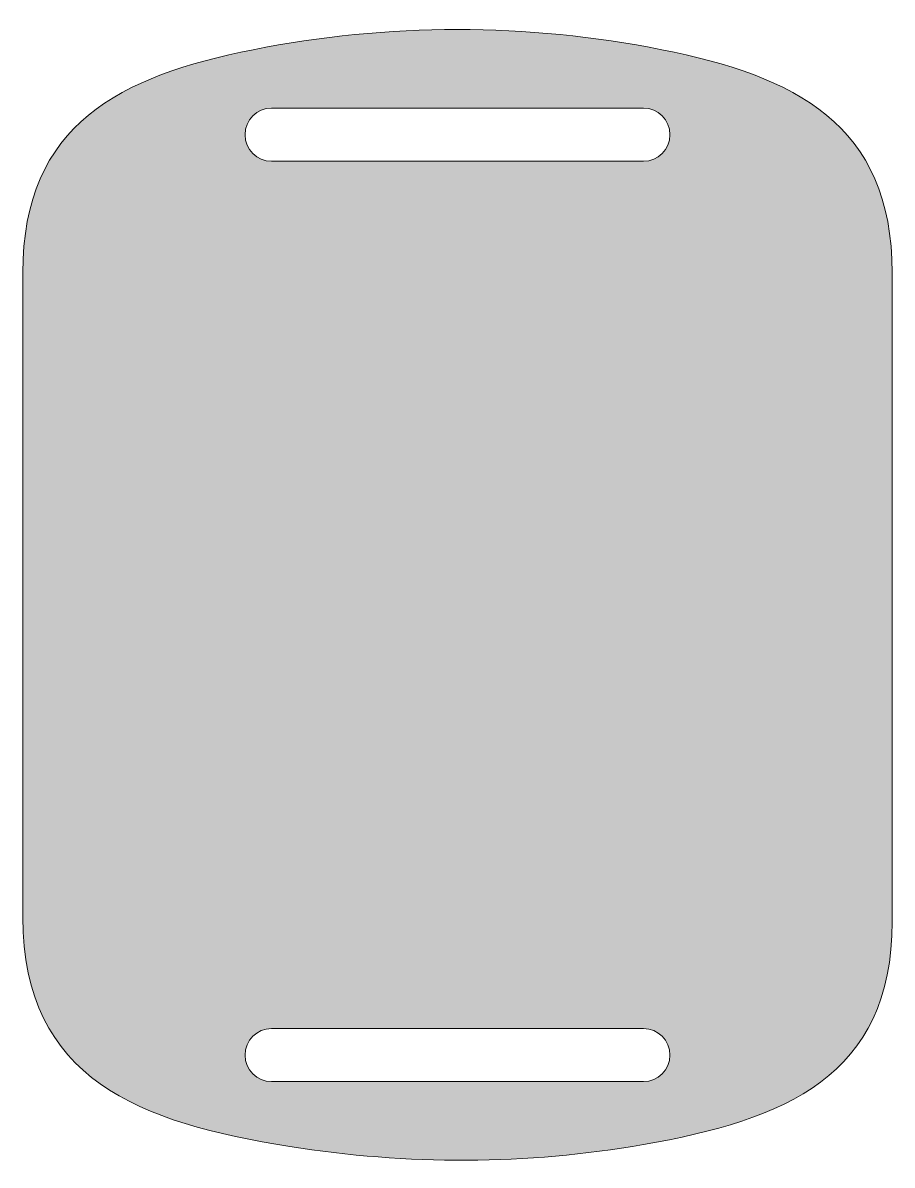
# Model space of a CAD drawing. Header units: inches. Extents: x 6.98 to 11.58, y -6.02 to 0.03.
import ezdxf

# ---------------------------------------------------------------- set-up
doc = ezdxf.new("R2010")
doc.units = ezdxf.units.IN
doc.header["$MEASUREMENT"] = 0
doc.layers.add('_U+0421_U+043B_U+043E_U+0439 1', color=7, linetype='Continuous')

# ---------------------------------------------------------------- blocks, each defined once
blk = doc.blocks.new('block 4')
at = {"layer": '_U+0421_U+043B_U+043E_U+0439 1', "lineweight": 0}
for points, knots in [([(10.3599, -0.1142), (9.6458, 0.0278), (8.9097, 0.0278), (8.1957, -0.1142), (7.4949, -0.2533), (6.9756, -0.506), (6.9756, -1.296), (6.9756, -1.296), (6.9756, -4.7057), (6.9756, -4.7057), (6.9756, -5.5669), (7.5985, -5.794), (8.39, -5.9199), (9.0108, -6.0185), (9.644, -6.0176), (10.2633, -5.9094), (11.0082, -5.7793), (11.58, -5.55), (11.58, -4.7303), (11.58, -4.7303), (11.58, -1.296), (11.58, -1.296), (11.58, -0.506), (11.0607, -0.2533), (10.3599, -0.1142)], [0, 0, 0, 0, 1, 1, 1, 2, 2, 2, 3, 3, 3, 4, 4, 4, 5, 5, 5, 6, 6, 6, 7, 7, 7, 8, 8, 8, 8]), ([(10.2622, -0.7049), (10.2622, -0.7049), (8.2933, -0.7049), (8.2933, -0.7049), (8.2157, -0.7049), (8.1528, -0.6419), (8.1528, -0.5642), (8.1528, -0.4865), (8.2157, -0.4236), (8.2933, -0.4236), (8.2933, -0.4236), (10.2622, -0.4236), (10.2622, -0.4236), (10.3399, -0.4236), (10.4028, -0.4865), (10.4028, -0.5642), (10.4028, -0.6419), (10.3399, -0.7049), (10.2622, -0.7049)], [0, 0, 0, 0, 1, 1, 1, 2, 2, 2, 3, 3, 3, 4, 4, 4, 5, 5, 5, 6, 6, 6, 6]), ([(10.2622, -5.5764), (10.2622, -5.5764), (8.2933, -5.5764), (8.2933, -5.5764), (8.2157, -5.5764), (8.1528, -5.5135), (8.1528, -5.4358), (8.1528, -5.3581), (8.2157, -5.2951), (8.2933, -5.2951), (8.2933, -5.2951), (10.2622, -5.2951), (10.2622, -5.2951), (10.3399, -5.2951), (10.4028, -5.3581), (10.4028, -5.4358), (10.4028, -5.5135), (10.3399, -5.5764), (10.2622, -5.5764)], [0, 0, 0, 0, 1, 1, 1, 2, 2, 2, 3, 3, 3, 4, 4, 4, 5, 5, 5, 6, 6, 6, 6])]:
    blk.add_open_spline(points, degree=3, knots=knots, dxfattribs=at)
blk = doc.blocks.new('block 3')
at = {"layer": '_U+0421_U+043B_U+043E_U+0439 1', "true_color": 0xffffff}
h = blk.add_hatch(color=7, dxfattribs=at)
h.dxf.hatch_style = 2
edge = h.paths.add_edge_path()
edge.add_spline(control_points=[(10.3599, -0.1142), (9.6458, 0.0278), (8.9097, 0.0278), (8.1957, -0.1142), (7.4949, -0.2533), (6.9756, -0.506), (6.9756, -1.296), (6.9756, -1.296), (6.9756, -4.7057), (6.9756, -4.7057), (6.9756, -5.5669), (7.5985, -5.794), (8.39, -5.9199), (9.0108, -6.0185), (9.644, -6.0176), (10.2633, -5.9094), (11.0082, -5.7793), (11.58, -5.55), (11.58, -4.7303), (11.58, -4.7303), (11.58, -1.296), (11.58, -1.296), (11.58, -0.506), (11.0607, -0.2533), (10.3599, -0.1142)], knot_values=[0, 0, 0, 0, 1, 1, 1, 2, 2, 2, 3, 3, 3, 4, 4, 4, 5, 5, 5, 6, 6, 6, 7, 7, 7, 8, 8, 8, 8], degree=3, periodic=1)
edge = h.paths.add_edge_path()
edge.add_spline(control_points=[(10.2622, -5.5764), (10.2622, -5.5764), (8.2933, -5.5764), (8.2933, -5.5764), (8.2157, -5.5764), (8.1528, -5.5135), (8.1528, -5.4358), (8.1528, -5.3581), (8.2157, -5.2951), (8.2933, -5.2951), (8.2933, -5.2951), (10.2622, -5.2951), (10.2622, -5.2951), (10.3399, -5.2951), (10.4028, -5.3581), (10.4028, -5.4358), (10.4028, -5.5135), (10.3399, -5.5764), (10.2622, -5.5764)], knot_values=[0, 0, 0, 0, 1, 1, 1, 2, 2, 2, 3, 3, 3, 4, 4, 4, 5, 5, 5, 6, 6, 6, 6], degree=3, periodic=1)
edge = h.paths.add_edge_path()
edge.add_spline(control_points=[(10.2622, -0.7049), (10.2622, -0.7049), (8.2933, -0.7049), (8.2933, -0.7049), (8.2157, -0.7049), (8.1528, -0.6419), (8.1528, -0.5642), (8.1528, -0.4865), (8.2157, -0.4236), (8.2933, -0.4236), (8.2933, -0.4236), (10.2622, -0.4236), (10.2622, -0.4236), (10.3399, -0.4236), (10.4028, -0.4865), (10.4028, -0.5642), (10.4028, -0.6419), (10.3399, -0.7049), (10.2622, -0.7049)], knot_values=[0, 0, 0, 0, 1, 1, 1, 2, 2, 2, 3, 3, 3, 4, 4, 4, 5, 5, 5, 6, 6, 6, 6], degree=3, periodic=1)
at = {"layer": '_U+0421_U+043B_U+043E_U+0439 1'}
blk.add_blockref('block 4', (0, 0), dxfattribs=at)
blk = doc.blocks.new('block 2')
at = {"layer": '_U+0421_U+043B_U+043E_U+0439 1'}
blk.add_blockref('block 3', (0, 0), dxfattribs=at)

msp = doc.modelspace()

# ---------------------------------------------------------------- block references
at = {"layer": '_U+0421_U+043B_U+043E_U+0439 1'}
msp.add_blockref('block 2', (0, 0), dxfattribs=at)

doc.saveas('drawing.dxf')
